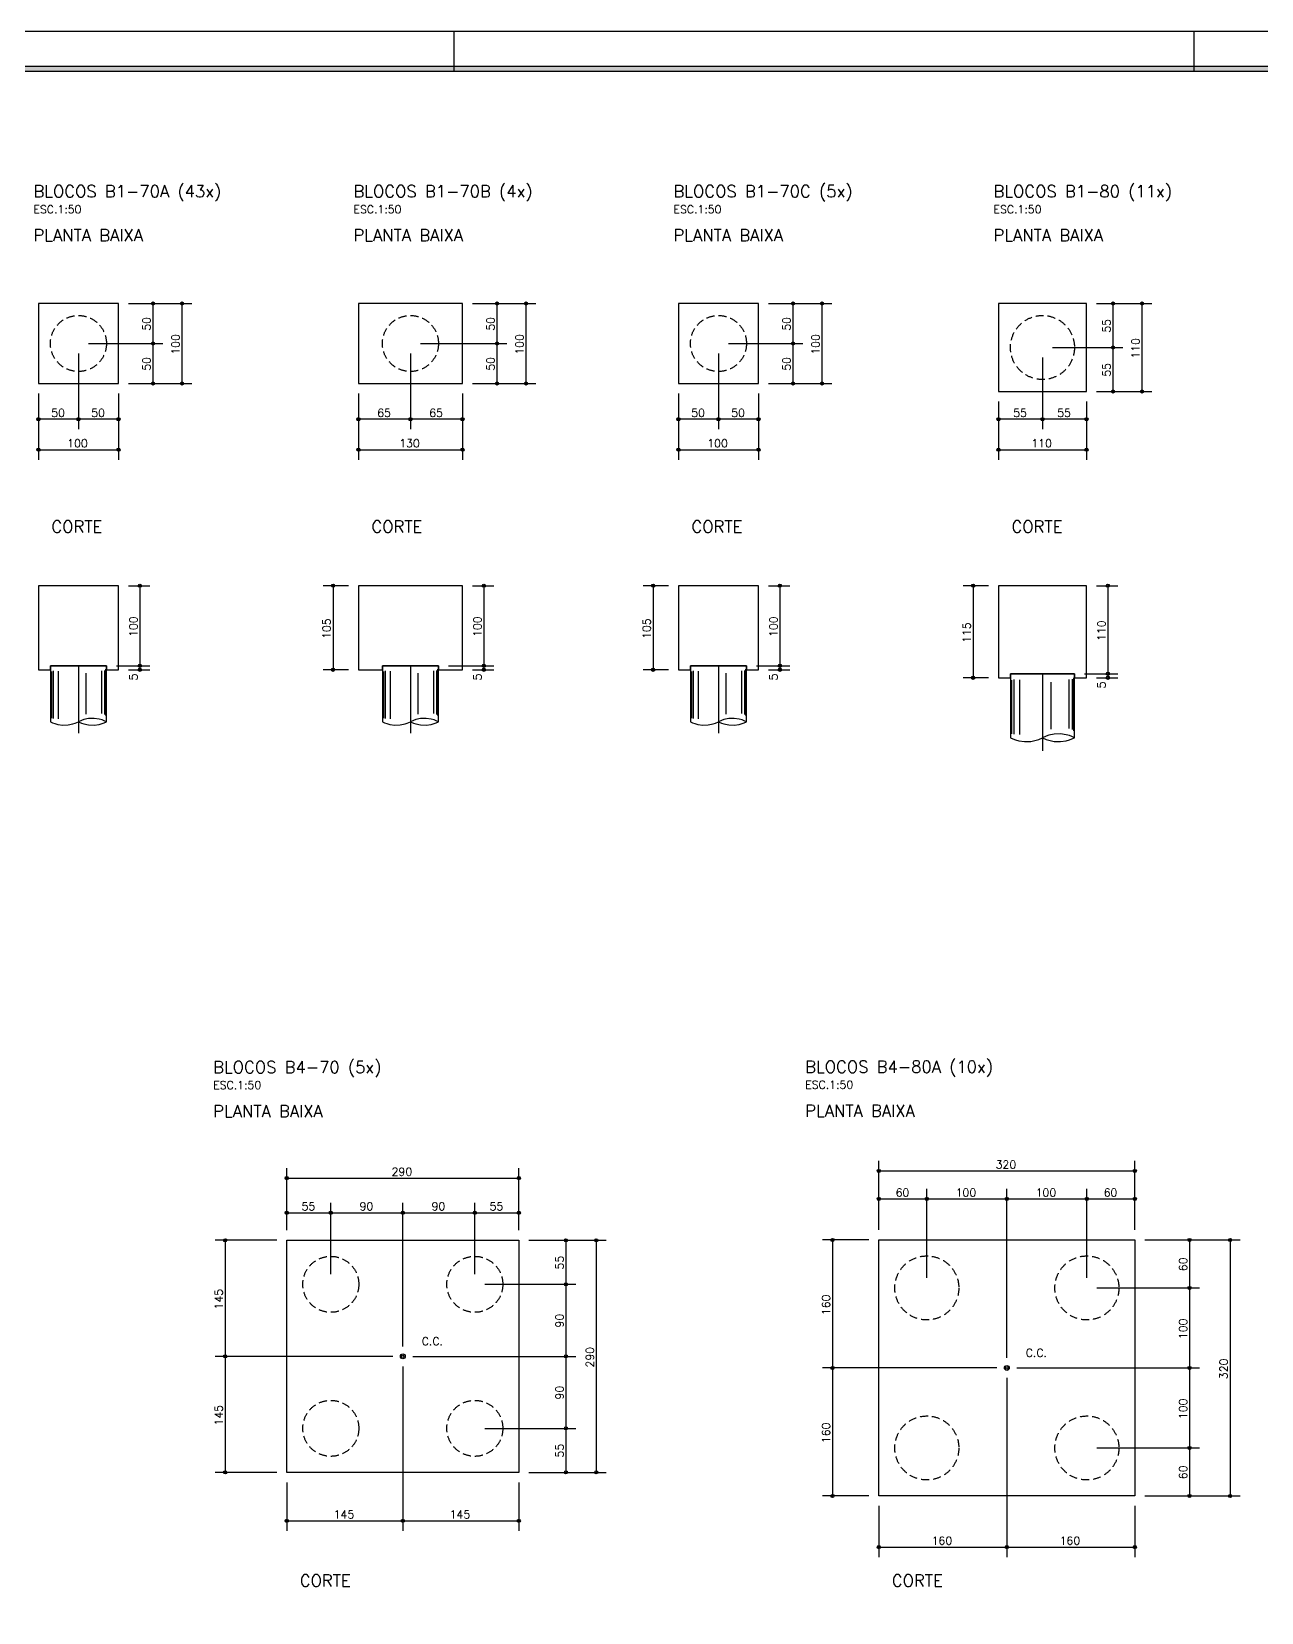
# Model space of a CAD drawing. Extents: x 187 to 6132, y -1204 to 3001.
# Drawn here: x 1904 to 3441, y 1025 to 3001 of the extents above; entities that cross this region are included whole.
import ezdxf

# ---------------------------------------------------------------- set-up
doc = ezdxf.new("R2010")
doc.units = 0
doc.header["$LTSCALE"] = 50
doc.header["$MEASUREMENT"] = 0
doc.linetypes.add('ESTILO_TQS_0002', pattern=[0.3, 0.2, -0.1])
doc.layers.get('0').update_dxf_attribs({"color": 245, "linetype": 'CONTINUOUS'})
for name, color, linetype in [('01', 7, 'CONTINUOUS'), ('16', 5, 'CONTINUOUS'), ('210', 7, 'ESTILO_TQS_0002'), ('221', 102, 'CONTINUOUS'), ('251', 5, 'CONTINUOUS'), ('30', 4, 'CONTINUOUS')]:
    doc.layers.add(name, color=color, linetype=linetype)
doc.styles.get("Standard").update_dxf_attribs({"font": 'ROMANS.SHX'})

# ---------------------------------------------------------------- blocks, each defined once
blk = doc.blocks.new('ESTACR', base_point=(2.576772, 7.896558))
for p, q in [((3.076772, 7.896558), (2.076772, 7.896558)), ((2.076772, 7.896558), (2.076772, 6.896558)), ((2.100326, 6.958165), (2.100326, 7.796521)), ((2.133797, 6.953296), (2.133797, 7.804268)), ((2.22082, 6.948428), (2.220821, 7.801686)), ((2.576772, 7.896558), (2.576772, 6.692342)), ((2.712841, 7.031191), (2.71284, 7.765527)), ((2.992438, 7.040928), (2.992438, 7.804268)), ((3.0463, 7.026323), (3.0463, 7.809434)), ((3.066201, 7.006848), (3.066201, 7.832679)), ((3.076772, 6.896558), (3.076772, 7.896558))]:
    blk.add_line(p, q)
for points in [[(3.076772, 6.896557), (3.037659, 6.914902), (2.999419, 6.929344), (2.946108, 6.944243), (2.857134, 6.956665), (2.759257, 6.953301), (2.673818, 6.935533), (2.632358, 6.921528), (2.576772, 6.896557)], [(2.076772, 6.896558), (2.115884, 6.878214), (2.154125, 6.863771), (2.207436, 6.848873), (2.296409, 6.83645), (2.394287, 6.839813), (2.479725, 6.857582), (2.521185, 6.871588), (2.576771, 6.896558)], [(2.576772, 6.896559), (2.632358, 6.871588), (2.673818, 6.857583), (2.759257, 6.839814), (2.857134, 6.836451), (2.946108, 6.848873), (2.999419, 6.863772), (3.037659, 6.878214), (3.076772, 6.896559)]]:
    blk.add_lwpolyline(points)

msp = doc.modelspace()

# ---------------------------------------------------------------- linework, layer by layer
for p, q in [((2431.530458, 3000.709975), (2431.530458, 2950.709975)), ((3356.530458, 3000.709975), (3356.530458, 2950.709975))]:
    msp.add_line(p, q)
for points in [[(186.530458, -1204.290025), (6131.530458, -1204.290025), (6131.530458, 3000.709975), (186.530458, 3000.709975), (186.530458, -1204.290025)], [(6081.530458, -1154.290025), (6081.530458, -1161.290025), (304.530458, -1161.290025), (304.530458, 2957.709975), (6081.530458, 2957.709975), (6081.530458, 2950.709975), (311.530458, 2950.709975), (311.530458, -1154.290025), (6081.530458, -1154.290025)], [(311.530458, -1154.290025), (6081.530458, -1154.290025), (6081.530458, 2950.709975), (311.530458, 2950.709975), (311.530458, -1154.290025)]]:
    msp.add_lwpolyline(points)
for points in [[(311.530458, 2950.709975), (304.530458, 2957.709975), (6081.530458, 2957.709975)], [(311.530458, 2950.709975), (6081.530458, 2957.709975), (6081.530458, 2950.709975)]]:
    msp.add_solid(points)
at = {"layer": '01'}
for points in [[(1912.169301, 2203.160308), (1927.169301, 2203.160308), (1927.169301, 2208.160308), (1997.169301, 2208.160308), (1997.169301, 2203.160308), (2012.169301, 2203.160308), (2012.169301, 2308.160308), (1912.169301, 2308.160308), (1912.169301, 2203.160308)], [(2312.169301, 2203.160308), (2342.169301, 2203.160308), (2342.169301, 2208.160308), (2412.169301, 2208.160308), (2412.169301, 2203.160308), (2442.169301, 2203.160308), (2442.169301, 2308.160308), (2312.169301, 2308.160308), (2312.169301, 2203.160308)], [(2712.169301, 2203.160308), (2727.169301, 2203.160308), (2727.169301, 2208.160308), (2797.169301, 2208.160308), (2797.169301, 2203.160308), (2812.169301, 2203.160308), (2812.169301, 2308.160308), (2712.169301, 2308.160308), (2712.169301, 2203.160308)], [(3112.169301, 2193.160308), (3127.169301, 2193.160308), (3127.169301, 2198.160308), (3207.169301, 2198.160308), (3207.169301, 2193.160308), (3222.169301, 2193.160308), (3222.169301, 2308.160308), (3112.169301, 2308.160308), (3112.169301, 2193.160308)]]:
    msp.add_lwpolyline(points, dxfattribs=at)
for centre, radius in [((2367.622562, 1345.039053), 3), ((2367.622562, 1345.039053), 1.5), ((3122.622562, 1330.50336), 3), ((3122.622562, 1330.50336), 1.5)]:
    msp.add_circle(centre, radius, dxfattribs=at)
at = {"layer": '210', "color": 7}
for centre, radius in [((1962.169301, 2610.906227), 35), ((2377.169301, 2610.906227), 35), ((2762.169301, 2610.906227), 35), ((3167.169301, 2605.906227), 40)]:
    msp.add_circle(centre, radius, dxfattribs=at)
at = {"layer": '210'}
for centre, radius in [((3167.169301, 2605.906227), 40), ((2277.622562, 1435.039053), 35), ((2457.622562, 1435.039053), 35), ((3022.622562, 1430.50336), 40), ((3222.622562, 1430.50336), 40), ((2277.622562, 1255.039053), 35), ((2457.622562, 1255.039053), 35), ((3022.622562, 1230.50336), 40), ((3222.622562, 1230.50336), 40)]:
    msp.add_circle(centre, radius, dxfattribs=at)
at = {"layer": '221', "color": 11, "linetype": 'Continuous'}
for p, q in [((2024.669301, 2660.906227), (2067.821343, 2660.906227)), ((2024.669301, 2660.906227), (2104.068568, 2660.906227)), ((2055.321343, 2660.906227), (2055.321343, 2610.906227)), ((2091.568568, 2660.906227), (2091.568568, 2560.906227)), ((2454.669301, 2660.906227), (2534.068568, 2660.906227)), ((2454.669301, 2660.906227), (2497.821343, 2660.906227)), ((2485.321343, 2660.906227), (2485.321343, 2610.906227)), ((2521.568568, 2660.906227), (2521.568568, 2560.906227)), ((2824.669301, 2660.906227), (2867.821343, 2660.906227)), ((2824.669301, 2660.906227), (2904.068568, 2660.906227)), ((2855.321343, 2660.906227), (2855.321343, 2610.906227)), ((2891.568568, 2660.906227), (2891.568568, 2560.906227)), ((3234.669301, 2660.906227), (3267.821343, 2660.906227)), ((3234.669301, 2660.906227), (3304.068568, 2660.906227)), ((3255.321343, 2660.906227), (3255.321343, 2605.906227)), ((3291.568568, 2660.906227), (3291.568568, 2550.906227)), ((1974.669301, 2610.906227), (2067.821343, 2610.906227)), ((1974.669301, 2610.906227), (2067.821343, 2610.906227)), ((2055.321343, 2610.906227), (2055.321343, 2560.906227)), ((2389.669301, 2610.906227), (2497.821343, 2610.906227)), ((2389.669301, 2610.906227), (2497.821343, 2610.906227)), ((2485.321343, 2610.906227), (2485.321343, 2560.906227)), ((2774.669301, 2610.906227), (2867.821343, 2610.906227)), ((2774.669301, 2610.906227), (2867.821343, 2610.906227)), ((2855.321343, 2610.906227), (2855.321343, 2560.906227)), ((1962.169301, 2598.406227), (1962.169301, 2503.719432)), ((1962.169301, 2598.406227), (1962.169301, 2503.719432)), ((2377.169301, 2598.406227), (2377.169301, 2503.719432)), ((2377.169301, 2598.406227), (2377.169301, 2503.719432)), ((2762.169301, 2598.406227), (2762.169301, 2503.719432)), ((2762.169301, 2598.406227), (2762.169301, 2503.719432)), ((3167.169301, 2593.406227), (3167.169301, 2503.719432)), ((3167.169301, 2593.406227), (3167.169301, 2503.719432)), ((3179.669301, 2605.906227), (3267.821343, 2605.906227)), ((3179.669301, 2605.906227), (3267.821343, 2605.906227)), ((3255.321343, 2605.906227), (3255.321343, 2550.906227)), ((2024.669301, 2560.906227), (2067.821343, 2560.906227)), ((2024.669301, 2560.906227), (2104.068568, 2560.906227)), ((2454.669301, 2560.906227), (2534.068568, 2560.906227)), ((2454.669301, 2560.906227), (2497.821343, 2560.906227)), ((2824.669301, 2560.906227), (2867.821343, 2560.906227)), ((2824.669301, 2560.906227), (2904.068568, 2560.906227)), ((3234.669301, 2550.906227), (3267.821343, 2550.906227)), ((3234.669301, 2550.906227), (3304.068568, 2550.906227)), ((1912.169301, 2548.406227), (1912.169301, 2503.719432)), ((1912.169301, 2548.406227), (1912.169301, 2465.64154)), ((2012.169301, 2548.406227), (2012.169301, 2503.719432)), ((2012.169301, 2548.406227), (2012.169301, 2465.64154)), ((2312.169301, 2548.406227), (2312.169301, 2465.64154)), ((2312.169301, 2548.406227), (2312.169301, 2503.719432)), ((2442.169301, 2548.406227), (2442.169301, 2465.64154)), ((2442.169301, 2548.406227), (2442.169301, 2503.719432)), ((2712.169301, 2548.406227), (2712.169301, 2503.719432)), ((2712.169301, 2548.406227), (2712.169301, 2465.64154)), ((2812.169301, 2548.406227), (2812.169301, 2503.719432)), ((2812.169301, 2548.406227), (2812.169301, 2465.64154)), ((3112.169301, 2538.406227), (3112.169301, 2465.64154)), ((3112.169301, 2538.406227), (3112.169301, 2503.719432)), ((3222.169301, 2538.406227), (3222.169301, 2503.719432)), ((3222.169301, 2538.406227), (3222.169301, 2465.64154)), ((1962.169301, 2516.219432), (1912.169301, 2516.219432)), ((2012.169301, 2516.219432), (1962.169301, 2516.219432)), ((2377.169301, 2516.219432), (2312.169301, 2516.219432)), ((2442.169301, 2516.219432), (2377.169301, 2516.219432)), ((2762.169301, 2516.219432), (2712.169301, 2516.219432)), ((2812.169301, 2516.219432), (2762.169301, 2516.219432)), ((3167.169301, 2516.219432), (3112.169301, 2516.219432)), ((3222.169301, 2516.219432), (3167.169301, 2516.219432)), ((1912.169301, 2478.14154), (2012.169301, 2478.14154)), ((2312.169301, 2478.14154), (2442.169301, 2478.14154)), ((2712.169301, 2478.14154), (2812.169301, 2478.14154)), ((3112.169301, 2478.14154), (3222.169301, 2478.14154)), ((2024.669301, 2308.160308), (2051.45229, 2308.160308)), ((2038.95229, 2308.160308), (2038.95229, 2208.160308)), ((2299.669301, 2308.160308), (2267.95767, 2308.160308)), ((2280.45767, 2308.160308), (2280.45767, 2203.160308)), ((2454.669301, 2308.160308), (2481.45229, 2308.160308)), ((2468.95229, 2308.160308), (2468.95229, 2208.160308)), ((2699.669301, 2308.160308), (2667.95767, 2308.160308)), ((2680.45767, 2308.160308), (2680.45767, 2203.160308)), ((2824.669301, 2308.160308), (2851.45229, 2308.160308)), ((2838.95229, 2308.160308), (2838.95229, 2208.160308)), ((3099.669301, 2308.160308), (3067.95767, 2308.160308)), ((3080.45767, 2308.160308), (3080.45767, 2193.160308)), ((3234.669301, 2308.160308), (3261.45229, 2308.160308)), ((3248.95229, 2308.160308), (3248.95229, 2198.160308)), ((2009.669301, 2208.160308), (2051.45229, 2208.160308)), ((2009.669301, 2208.160308), (2051.45229, 2208.160308)), ((2024.669301, 2203.160308), (2051.45229, 2203.160308)), ((2038.95229, 2208.160308), (2038.95229, 2203.160308)), ((2299.669301, 2203.160308), (2267.95767, 2203.160308)), ((2424.669301, 2208.160308), (2481.45229, 2208.160308)), ((2424.669301, 2208.160308), (2481.45229, 2208.160308)), ((2454.669301, 2203.160308), (2481.45229, 2203.160308)), ((2468.95229, 2208.160308), (2468.95229, 2203.160308)), ((2699.669301, 2203.160308), (2667.95767, 2203.160308)), ((2809.669301, 2208.160308), (2851.45229, 2208.160308)), ((2809.669301, 2208.160308), (2851.45229, 2208.160308)), ((2824.669301, 2203.160308), (2851.45229, 2203.160308)), ((2838.95229, 2208.160308), (2838.95229, 2203.160308)), ((3099.669301, 2193.160308), (3067.95767, 2193.160308)), ((3219.669301, 2198.160308), (3261.45229, 2198.160308)), ((3219.669301, 2198.160308), (3261.45229, 2198.160308)), ((3234.669301, 2193.160308), (3261.45229, 2193.160308)), ((3248.95229, 2198.160308), (3248.95229, 2193.160308)), ((2962.622562, 1503.00336), (2962.622562, 1589.186879)), ((3282.622562, 1503.00336), (3282.622562, 1589.186879)), ((2222.622562, 1502.539053), (2222.622562, 1580.270171)), ((2222.622562, 1567.770171), (2512.622562, 1567.770171)), ((2512.622562, 1502.539053), (2512.622562, 1580.270171)), ((2962.622562, 1576.686879), (3282.622562, 1576.686879)), ((2962.622562, 1503.00336), (2962.622562, 1554.270828)), ((2962.622562, 1541.770828), (3022.622562, 1541.770828)), ((3022.622562, 1443.00336), (3022.622562, 1554.270828)), ((3022.622562, 1443.00336), (3022.622562, 1554.270828)), ((3022.622562, 1541.770828), (3122.622562, 1541.770828)), ((3122.622562, 1343.00336), (3122.622562, 1554.270828)), ((3122.622562, 1343.00336), (3122.622562, 1554.270828)), ((3122.622562, 1541.770828), (3222.622562, 1541.770828)), ((3222.622562, 1443.00336), (3222.622562, 1554.270828)), ((3222.622562, 1443.00336), (3222.622562, 1554.270828)), ((3222.622562, 1541.770828), (3282.622562, 1541.770828)), ((3282.622562, 1503.00336), (3282.622562, 1554.270828)), ((2222.622562, 1502.539053), (2222.622562, 1536.960799)), ((2222.622562, 1524.460799), (2277.622562, 1524.460799)), ((2277.622562, 1447.539053), (2277.622562, 1536.960799)), ((2277.622562, 1447.539053), (2277.622562, 1536.960799)), ((2277.622562, 1524.460799), (2367.622562, 1524.460799)), ((2367.622562, 1357.539053), (2367.622562, 1536.960799)), ((2367.622562, 1357.539053), (2367.622562, 1536.960799)), ((2367.622562, 1524.460799), (2457.622562, 1524.460799)), ((2457.622562, 1447.539053), (2457.622562, 1536.960799)), ((2457.622562, 1447.539053), (2457.622562, 1536.960799)), ((2457.622562, 1524.460799), (2512.622562, 1524.460799)), ((2512.622562, 1502.539053), (2512.622562, 1536.960799)), ((2210.122562, 1490.039053), (2132.985145, 1490.039053)), ((2145.485145, 1490.039053), (2145.485145, 1345.039053)), ((2525.122562, 1490.039053), (2584.038778, 1490.039053)), ((2525.122562, 1490.039053), (2622.006457, 1490.039053)), ((2571.538778, 1490.039053), (2571.538778, 1435.039053)), ((2609.506457, 1490.039053), (2609.506457, 1200.039053)), ((2950.122562, 1490.50336), (2892.114609, 1490.50336)), ((2904.614609, 1490.50336), (2904.614609, 1330.50336)), ((3295.122562, 1490.50336), (3363.484539, 1490.50336)), ((3295.122562, 1490.50336), (3414.137104, 1490.50336)), ((3350.984539, 1490.50336), (3350.984539, 1430.50336)), ((3401.637104, 1490.50336), (3401.637104, 1170.50336)), ((2470.122562, 1435.039053), (2584.038778, 1435.039053)), ((2470.122562, 1435.039053), (2584.038778, 1435.039053)), ((2571.538778, 1435.039053), (2571.538778, 1345.039053)), ((3235.122562, 1430.50336), (3363.484539, 1430.50336)), ((3235.122562, 1430.50336), (3363.484539, 1430.50336)), ((3350.984539, 1430.50336), (3350.984539, 1330.50336)), ((2355.122562, 1345.039053), (2132.985145, 1345.039053)), ((2355.122562, 1345.039053), (2132.985145, 1345.039053)), ((2145.485145, 1345.039053), (2145.485145, 1200.039053)), ((2380.122562, 1345.039053), (2584.038778, 1345.039053)), ((2380.122562, 1345.039053), (2584.038778, 1345.039053)), ((2571.538778, 1345.039053), (2571.538778, 1255.039053)), ((2367.622562, 1332.539053), (2367.622562, 1126.956585)), ((2367.622562, 1332.539053), (2367.622562, 1126.956585)), ((3110.122562, 1330.50336), (2892.114609, 1330.50336)), ((3110.122562, 1330.50336), (2892.114609, 1330.50336)), ((2904.614609, 1330.50336), (2904.614609, 1170.50336)), ((3135.122562, 1330.50336), (3363.484539, 1330.50336)), ((3135.122562, 1330.50336), (3363.484539, 1330.50336)), ((3350.984539, 1330.50336), (3350.984539, 1230.50336)), ((3122.622562, 1318.00336), (3122.622562, 1094.151315)), ((3122.622562, 1318.00336), (3122.622562, 1094.151315)), ((2470.122562, 1255.039053), (2584.038778, 1255.039053)), ((2470.122562, 1255.039053), (2584.038778, 1255.039053)), ((2571.538778, 1255.039053), (2571.538778, 1200.039053)), ((3235.122562, 1230.50336), (3363.484539, 1230.50336)), ((3235.122562, 1230.50336), (3363.484539, 1230.50336)), ((3350.984539, 1230.50336), (3350.984539, 1170.50336)), ((2210.122562, 1200.039053), (2132.985145, 1200.039053)), ((2222.622562, 1187.539053), (2222.622562, 1126.956585)), ((2512.622562, 1187.539053), (2512.622562, 1126.956585)), ((2525.122562, 1200.039053), (2584.038778, 1200.039053)), ((2525.122562, 1200.039053), (2622.006457, 1200.039053)), ((2950.122562, 1170.50336), (2892.114609, 1170.50336)), ((3295.122562, 1170.50336), (3363.484539, 1170.50336)), ((3295.122562, 1170.50336), (3414.137104, 1170.50336)), ((2962.622562, 1158.00336), (2962.622562, 1094.151315)), ((3282.622562, 1158.00336), (3282.622562, 1094.151315)), ((2222.622562, 1139.456585), (2367.622562, 1139.456585)), ((2367.622562, 1139.456585), (2512.622562, 1139.456585)), ((2962.622562, 1106.651315), (3122.622562, 1106.651315)), ((3122.622562, 1106.651315), (3282.622562, 1106.651315))]:
    msp.add_line(p, q, dxfattribs=at)
for centre, radius in [((2055.321343, 2660.906227), 2), ((2055.321343, 2660.906227), 1), ((2091.568568, 2660.906227), 2), ((2091.568568, 2660.906227), 1), ((2485.321343, 2660.906227), 2), ((2485.321343, 2660.906227), 1), ((2521.568568, 2660.906227), 2), ((2521.568568, 2660.906227), 1), ((2855.321343, 2660.906227), 2), ((2855.321343, 2660.906227), 1), ((2891.568568, 2660.906227), 2), ((2891.568568, 2660.906227), 1), ((3255.321343, 2660.906227), 2), ((3255.321343, 2660.906227), 1), ((3291.568568, 2660.906227), 2), ((3291.568568, 2660.906227), 1), ((2055.321343, 2610.906227), 2), ((2055.321343, 2610.906227), 2), ((2055.321343, 2610.906227), 1), ((2055.321343, 2610.906227), 1), ((2485.321343, 2610.906227), 2), ((2485.321343, 2610.906227), 2), ((2485.321343, 2610.906227), 1), ((2485.321343, 2610.906227), 1), ((2855.321343, 2610.906227), 2), ((2855.321343, 2610.906227), 2), ((2855.321343, 2610.906227), 1), ((2855.321343, 2610.906227), 1), ((3255.321343, 2605.906227), 2), ((3255.321343, 2605.906227), 2), ((3255.321343, 2605.906227), 1), ((3255.321343, 2605.906227), 1), ((2055.321343, 2560.906227), 2), ((2055.321343, 2560.906227), 1), ((2091.568568, 2560.906227), 2), ((2091.568568, 2560.906227), 1), ((2485.321343, 2560.906227), 2), ((2485.321343, 2560.906227), 1), ((2521.568568, 2560.906227), 2), ((2521.568568, 2560.906227), 1), ((2855.321343, 2560.906227), 2), ((2855.321343, 2560.906227), 1), ((2891.568568, 2560.906227), 2), ((2891.568568, 2560.906227), 1), ((3255.321343, 2550.906227), 2), ((3255.321343, 2550.906227), 1), ((3291.568568, 2550.906227), 2), ((3291.568568, 2550.906227), 1), ((1912.169301, 2516.219432), 2), ((1912.169301, 2516.219432), 1), ((1962.169301, 2516.219432), 2), ((1962.169301, 2516.219432), 2), ((1962.169301, 2516.219432), 1), ((1962.169301, 2516.219432), 1), ((2012.169301, 2516.219432), 2), ((2012.169301, 2516.219432), 1), ((2312.169301, 2516.219432), 2), ((2312.169301, 2516.219432), 1), ((2377.169301, 2516.219432), 2), ((2377.169301, 2516.219432), 2), ((2377.169301, 2516.219432), 1), ((2377.169301, 2516.219432), 1), ((2442.169301, 2516.219432), 2), ((2442.169301, 2516.219432), 1), ((2712.169301, 2516.219432), 2), ((2712.169301, 2516.219432), 1), ((2762.169301, 2516.219432), 2), ((2762.169301, 2516.219432), 2), ((2762.169301, 2516.219432), 1), ((2762.169301, 2516.219432), 1), ((2812.169301, 2516.219432), 2), ((2812.169301, 2516.219432), 1), ((3112.169301, 2516.219432), 2), ((3112.169301, 2516.219432), 1), ((3167.169301, 2516.219432), 2), ((3167.169301, 2516.219432), 2), ((3167.169301, 2516.219432), 1), ((3167.169301, 2516.219432), 1), ((3222.169301, 2516.219432), 2), ((3222.169301, 2516.219432), 1), ((1912.169301, 2478.14154), 2), ((1912.169301, 2478.14154), 1), ((2012.169301, 2478.14154), 2), ((2012.169301, 2478.14154), 1), ((2312.169301, 2478.14154), 2), ((2312.169301, 2478.14154), 1), ((2442.169301, 2478.14154), 2), ((2442.169301, 2478.14154), 1), ((2712.169301, 2478.14154), 2), ((2712.169301, 2478.14154), 1), ((2812.169301, 2478.14154), 2), ((2812.169301, 2478.14154), 1), ((3112.169301, 2478.14154), 2), ((3112.169301, 2478.14154), 1), ((3222.169301, 2478.14154), 2), ((3222.169301, 2478.14154), 1), ((2038.95229, 2308.160308), 2), ((2038.95229, 2308.160308), 1), ((2280.45767, 2308.160308), 2), ((2280.45767, 2308.160308), 1), ((2468.95229, 2308.160308), 2), ((2468.95229, 2308.160308), 1), ((2680.45767, 2308.160308), 2), ((2680.45767, 2308.160308), 1), ((2838.95229, 2308.160308), 2), ((2838.95229, 2308.160308), 1), ((3080.45767, 2308.160308), 2), ((3080.45767, 2308.160308), 1), ((3248.95229, 2308.160308), 2), ((3248.95229, 2308.160308), 1), ((2038.95229, 2208.160308), 2), ((2038.95229, 2208.160308), 2), ((2038.95229, 2203.160308), 2), ((2038.95229, 2208.160308), 1), ((2038.95229, 2208.160308), 1), ((2038.95229, 2203.160308), 1), ((2280.45767, 2203.160308), 2), ((2280.45767, 2203.160308), 1), ((2468.95229, 2208.160308), 2), ((2468.95229, 2208.160308), 2), ((2468.95229, 2203.160308), 2), ((2468.95229, 2208.160308), 1), ((2468.95229, 2208.160308), 1), ((2468.95229, 2203.160308), 1), ((2680.45767, 2203.160308), 2), ((2680.45767, 2203.160308), 1), ((2838.95229, 2208.160308), 2), ((2838.95229, 2208.160308), 2), ((2838.95229, 2203.160308), 2), ((2838.95229, 2208.160308), 1), ((2838.95229, 2208.160308), 1), ((2838.95229, 2203.160308), 1), ((3080.45767, 2193.160308), 2), ((3080.45767, 2193.160308), 1), ((3248.95229, 2198.160308), 2), ((3248.95229, 2198.160308), 2), ((3248.95229, 2193.160308), 2), ((3248.95229, 2198.160308), 1), ((3248.95229, 2198.160308), 1), ((3248.95229, 2193.160308), 1), ((2222.622562, 1567.770171), 2), ((2222.622562, 1567.770171), 1), ((2512.622562, 1567.770171), 2), ((2512.622562, 1567.770171), 1), ((2962.622562, 1576.686879), 2), ((2962.622562, 1576.686879), 1), ((3282.622562, 1576.686879), 2), ((3282.622562, 1576.686879), 1), ((2962.622562, 1541.770828), 2), ((2962.622562, 1541.770828), 1), ((3022.622562, 1541.770828), 2), ((3022.622562, 1541.770828), 2), ((3022.622562, 1541.770828), 1), ((3022.622562, 1541.770828), 1), ((3122.622562, 1541.770828), 2), ((3122.622562, 1541.770828), 2), ((3122.622562, 1541.770828), 1), ((3122.622562, 1541.770828), 1), ((3222.622562, 1541.770828), 2), ((3222.622562, 1541.770828), 2), ((3222.622562, 1541.770828), 1), ((3222.622562, 1541.770828), 1), ((3282.622562, 1541.770828), 2), ((3282.622562, 1541.770828), 1), ((2222.622562, 1524.460799), 2), ((2222.622562, 1524.460799), 1), ((2277.622562, 1524.460799), 2), ((2277.622562, 1524.460799), 2), ((2277.622562, 1524.460799), 1), ((2277.622562, 1524.460799), 1), ((2367.622562, 1524.460799), 2), ((2367.622562, 1524.460799), 2), ((2367.622562, 1524.460799), 1), ((2367.622562, 1524.460799), 1), ((2457.622562, 1524.460799), 2), ((2457.622562, 1524.460799), 2), ((2457.622562, 1524.460799), 1), ((2457.622562, 1524.460799), 1), ((2512.622562, 1524.460799), 2), ((2512.622562, 1524.460799), 1), ((2145.485145, 1490.039053), 2), ((2145.485145, 1490.039053), 1), ((2571.538778, 1490.039053), 2), ((2571.538778, 1490.039053), 1), ((2609.506457, 1490.039053), 2), ((2609.506457, 1490.039053), 1), ((2904.614609, 1490.50336), 2), ((2904.614609, 1490.50336), 1), ((3350.984539, 1490.50336), 2), ((3350.984539, 1490.50336), 1), ((3401.637104, 1490.50336), 2), ((3401.637104, 1490.50336), 1), ((2571.538778, 1435.039053), 2), ((2571.538778, 1435.039053), 2), ((2571.538778, 1435.039053), 1), ((2571.538778, 1435.039053), 1), ((3350.984539, 1430.50336), 2), ((3350.984539, 1430.50336), 2), ((3350.984539, 1430.50336), 1), ((3350.984539, 1430.50336), 1), ((2145.485145, 1345.039053), 2), ((2145.485145, 1345.039053), 2), ((2145.485145, 1345.039053), 1), ((2145.485145, 1345.039053), 1), ((2571.538778, 1345.039053), 2), ((2571.538778, 1345.039053), 2), ((2571.538778, 1345.039053), 1), ((2571.538778, 1345.039053), 1), ((2904.614609, 1330.50336), 2), ((2904.614609, 1330.50336), 2), ((2904.614609, 1330.50336), 1), ((2904.614609, 1330.50336), 1), ((3350.984539, 1330.50336), 2), ((3350.984539, 1330.50336), 2), ((3350.984539, 1330.50336), 1), ((3350.984539, 1330.50336), 1), ((2571.538778, 1255.039053), 2), ((2571.538778, 1255.039053), 2), ((2571.538778, 1255.039053), 1), ((2571.538778, 1255.039053), 1), ((3350.984539, 1230.50336), 2), ((3350.984539, 1230.50336), 2), ((3350.984539, 1230.50336), 1), ((3350.984539, 1230.50336), 1), ((2145.485145, 1200.039053), 2), ((2145.485145, 1200.039053), 1), ((2571.538778, 1200.039053), 2), ((2571.538778, 1200.039053), 1), ((2609.506457, 1200.039053), 2), ((2609.506457, 1200.039053), 1), ((2904.614609, 1170.50336), 2), ((2904.614609, 1170.50336), 1), ((3350.984539, 1170.50336), 2), ((3350.984539, 1170.50336), 1), ((3401.637104, 1170.50336), 2), ((3401.637104, 1170.50336), 1), ((2222.622562, 1139.456585), 2), ((2222.622562, 1139.456585), 1), ((2367.622562, 1139.456585), 2), ((2367.622562, 1139.456585), 2), ((2367.622562, 1139.456585), 1), ((2367.622562, 1139.456585), 1), ((2512.622562, 1139.456585), 2), ((2512.622562, 1139.456585), 1), ((2962.622562, 1106.651315), 2), ((2962.622562, 1106.651315), 1), ((3122.622562, 1106.651315), 2), ((3122.622562, 1106.651315), 2), ((3122.622562, 1106.651315), 1), ((3122.622562, 1106.651315), 1), ((3282.622562, 1106.651315), 2), ((3282.622562, 1106.651315), 1)]:
    msp.add_circle(centre, radius, dxfattribs=at)
at = {"layer": '221'}
msp.add_circle((2367.622562, 1345.039053), 1.5, dxfattribs=at)
at = {"layer": '251'}
for points in [[(1912.169301, 2560.906227), (2012.169301, 2560.906227), (2012.169301, 2660.906227), (1912.169301, 2660.906227), (1912.169301, 2560.906227)], [(2312.169301, 2560.906227), (2442.169301, 2560.906227), (2442.169301, 2660.906227), (2312.169301, 2660.906227), (2312.169301, 2560.906227)], [(2712.169301, 2560.906227), (2812.169301, 2560.906227), (2812.169301, 2660.906227), (2712.169301, 2660.906227), (2712.169301, 2560.906227)], [(3112.169301, 2550.906227), (3222.169301, 2550.906227), (3222.169301, 2660.906227), (3112.169301, 2660.906227), (3112.169301, 2550.906227)], [(2512.622562, 1200.039053), (2222.622562, 1200.039053), (2222.622562, 1490.039053), (2512.622562, 1490.039053), (2512.622562, 1200.039053)], [(3282.622562, 1170.50336), (2962.622562, 1170.50336), (2962.622562, 1490.50336), (3282.622562, 1490.50336), (3282.622562, 1170.50336)]]:
    msp.add_lwpolyline(points, dxfattribs=at)
at = {"layer": '30'}
for points in [[(1912.169301, 2203.160308), (1927.169301, 2203.160308), (1927.169301, 2208.160308), (1997.169301, 2208.160308), (1997.169301, 2203.160308), (2012.169301, 2203.160308), (2012.169301, 2308.160308), (1912.169301, 2308.160308), (1912.169301, 2203.160308)], [(2312.169301, 2203.160308), (2342.169301, 2203.160308), (2342.169301, 2208.160308), (2412.169301, 2208.160308), (2412.169301, 2203.160308), (2442.169301, 2203.160308), (2442.169301, 2308.160308), (2312.169301, 2308.160308), (2312.169301, 2203.160308)], [(2712.169301, 2203.160308), (2727.169301, 2203.160308), (2727.169301, 2208.160308), (2797.169301, 2208.160308), (2797.169301, 2203.160308), (2812.169301, 2203.160308), (2812.169301, 2308.160308), (2712.169301, 2308.160308), (2712.169301, 2203.160308)], [(3112.169301, 2193.160308), (3127.169301, 2193.160308), (3127.169301, 2198.160308), (3207.169301, 2198.160308), (3207.169301, 2193.160308), (3222.169301, 2193.160308), (3222.169301, 2308.160308), (3112.169301, 2308.160308), (3112.169301, 2193.160308)]]:
    msp.add_lwpolyline(points, dxfattribs=at)

# ---------------------------------------------------------------- block references
at = {"layer": '210'}
for p, xscale, yscale in [((1962.169301, 2208.160308), 70, 70), ((2377.169301, 2208.160308), 70, 70), ((2762.169301, 2208.160308), 70, 70), ((3167.169301, 2198.160308), 80, 80)]:
    msp.add_blockref('ESTACR', p, dxfattribs=dict(at, xscale=xscale, yscale=yscale))

# ---------------------------------------------------------------- texts
for p in [(1905.948894, 2773.603351), (1905.948894, 2773.603351), (1905.948894, 2773.603351), (1905.948894, 2773.603351), (1905.948894, 2773.603351), (1905.948894, 2773.603351), (1905.948894, 2773.603351), (1905.948894, 2773.603351), (1905.948894, 2773.603351), (1905.948894, 2773.603351), (1905.948894, 2773.603351), (1905.948894, 2773.603351), (1905.948894, 2773.603351), (1905.948894, 2773.603351), (2305.948894, 2773.603351), (2305.948894, 2773.603351), (2305.948894, 2773.603351), (2305.948894, 2773.603351), (2305.948894, 2773.603351), (2305.948894, 2773.603351), (2305.948894, 2773.603351), (2305.948894, 2773.603351), (2305.948894, 2773.603351), (2305.948894, 2773.603351), (2305.948894, 2773.603351), (2305.948894, 2773.603351), (2305.948894, 2773.603351), (2305.948894, 2773.603351), (2705.948894, 2773.603351), (2705.948894, 2773.603351), (2705.948894, 2773.603351), (2705.948894, 2773.603351), (2705.948894, 2773.603351), (2705.948894, 2773.603351), (2705.948894, 2773.603351), (2705.948894, 2773.603351), (2705.948894, 2773.603351), (2705.948894, 2773.603351), (2705.948894, 2773.603351), (2705.948894, 2773.603351), (2705.948894, 2773.603351), (2705.948894, 2773.603351), (3105.948894, 2773.603351), (3105.948894, 2773.603351), (3105.948894, 2773.603351), (3105.948894, 2773.603351), (3105.948894, 2773.603351), (3105.948894, 2773.603351), (3105.948894, 2773.603351), (3105.948894, 2773.603351), (3105.948894, 2773.603351), (3105.948894, 2773.603351), (3105.948894, 2773.603351), (3105.948894, 2773.603351), (3105.948894, 2773.603351), (3105.948894, 2773.603351), (2130.627696, 1679.009071), (2130.627696, 1679.009071), (2130.627696, 1679.009071), (2130.627696, 1679.009071), (2130.627696, 1679.009071), (2130.627696, 1679.009071), (2130.627696, 1679.009071), (2130.627696, 1679.009071), (2130.627696, 1679.009071), (2130.627696, 1679.009071), (2130.627696, 1679.009071), (2130.627696, 1679.009071), (2130.627696, 1679.009071), (2130.627696, 1679.009071), (2870.627696, 1679.473378), (2870.627696, 1679.473378), (2870.627696, 1679.473378), (2870.627696, 1679.473378), (2870.627696, 1679.473378), (2870.627696, 1679.473378), (2870.627696, 1679.473378), (2870.627696, 1679.473378), (2870.627696, 1679.473378), (2870.627696, 1679.473378), (2870.627696, 1679.473378), (2870.627696, 1679.473378), (2870.627696, 1679.473378), (2870.627696, 1679.473378)]:
    msp.add_text('ESC.1:50', height=10).set_placement(p)
for p in [(1905.948894, 2773.603351), (1905.948894, 2773.603351), (1905.948894, 2773.603351), (1905.948894, 2773.603351), (1905.948894, 2773.603351), (1905.948894, 2773.603351), (1905.948894, 2773.603351), (1905.948894, 2773.603351), (1905.948894, 2773.603351), (2305.948894, 2773.603351), (2305.948894, 2773.603351), (2305.948894, 2773.603351), (2305.948894, 2773.603351), (2305.948894, 2773.603351), (2305.948894, 2773.603351), (2305.948894, 2773.603351), (2305.948894, 2773.603351), (2305.948894, 2773.603351), (2705.948894, 2773.603351), (2705.948894, 2773.603351), (2705.948894, 2773.603351), (2705.948894, 2773.603351), (2705.948894, 2773.603351), (2705.948894, 2773.603351), (2705.948894, 2773.603351), (2705.948894, 2773.603351), (2705.948894, 2773.603351), (3105.948894, 2773.603351), (3105.948894, 2773.603351), (3105.948894, 2773.603351), (3105.948894, 2773.603351), (3105.948894, 2773.603351), (3105.948894, 2773.603351), (3105.948894, 2773.603351), (3105.948894, 2773.603351), (3105.948894, 2773.603351), (2130.627696, 1679.009071), (2130.627696, 1679.009071), (2130.627696, 1679.009071), (2130.627696, 1679.009071), (2130.627696, 1679.009071), (2130.627696, 1679.009071), (2130.627696, 1679.009071), (2130.627696, 1679.009071), (2130.627696, 1679.009071), (2870.627696, 1679.473378), (2870.627696, 1679.473378), (2870.627696, 1679.473378), (2870.627696, 1679.473378), (2870.627696, 1679.473378), (2870.627696, 1679.473378), (2870.627696, 1679.473378), (2870.627696, 1679.473378), (2870.627696, 1679.473378)]:
    msp.add_text('ESC.1:50', height=10, rotation=360).set_placement(p)
at = {"layer": '01'}
for p in [(2391.253933, 1358.929936), (3146.253932, 1344.394243)]:
    msp.add_text('C.C.', height=10, dxfattribs=at).set_placement(p)
at = {"layer": '16'}
for s, p in [('BLOCOS B1-70A (43x)', (1905.948894, 2793.603351)), ('BLOCOS B1-70B (4x)', (2305.948894, 2793.603351)), ('BLOCOS B1-70C (5x)', (2705.948894, 2793.603351)), ('BLOCOS B1-80 (11x)', (3105.948894, 2793.603351)), ('PLANTA BAIXA', (1905.948894, 2738.603351)), ('PLANTA BAIXA', (2305.948894, 2738.603351)), ('PLANTA BAIXA', (2705.948894, 2738.603351)), ('PLANTA BAIXA', (3105.948894, 2738.603351)), ('CORTE', (1928.424032, 2374.540489)), ('CORTE', (2328.424032, 2374.540489)), ('CORTE', (2728.424032, 2374.540489)), ('CORTE', (3128.424032, 2374.540489)), ('BLOCOS B4-70 (5x)', (2130.627696, 1699.009071)), ('BLOCOS B4-80A (10x)', (2870.627696, 1699.473378)), ('PLANTA BAIXA', (2130.627696, 1644.009071)), ('PLANTA BAIXA', (2870.627696, 1644.473378)), ('CORTE', (2238.877345, 1057.216613)), ('CORTE', (2978.877293, 1057.216613))]:
    msp.add_text(s, height=15, dxfattribs=at).set_placement(p)
at = {"layer": '221', "color": 11, "linetype": 'Continuous'}
for s, p in [('50', (2052.321343, 2626.906227)), ('50', (2482.321343, 2626.906227)), ('50', (2852.321343, 2626.906227)), ('55', (3252.321343, 2624.406227)), ('100', (2088.568568, 2596.906227)), ('100', (2518.568568, 2596.906227)), ('100', (2888.568568, 2596.906227)), ('110', (3288.568568, 2591.906227)), ('50', (2052.321343, 2576.906227)), ('50', (2482.321343, 2576.906227)), ('50', (2852.321343, 2576.906227)), ('55', (3252.321343, 2569.406227)), ('100', (2035.95229, 2244.160308)), ('105', (2277.45767, 2241.660308)), ('100', (2465.95229, 2244.160308)), ('105', (2677.45767, 2241.660308)), ('100', (2835.95229, 2244.160308)), ('115', (3077.45767, 2236.660308)), ('110', (3245.95229, 2239.160308)), ('5', (2035.95229, 2189.826978)), ('5', (2465.95229, 2189.826978)), ('5', (2835.95229, 2189.826978)), ('5', (3245.95229, 2179.826978)), ('55', (2568.538778, 1453.539053)), ('60', (3347.984539, 1451.50336)), ('145', (2142.485145, 1403.539053)), ('160', (2901.614609, 1396.50336)), ('90', (2568.538778, 1381.039053)), ('100', (3347.984539, 1366.50336)), ('290', (2606.506457, 1331.039053)), ('320', (3398.637104, 1316.50336)), ('90', (2568.538778, 1291.039053)), ('100', (3347.984539, 1266.50336)), ('145', (2142.485145, 1258.539053)), ('160', (2901.614609, 1236.50336)), ('55', (2568.538778, 1218.539053)), ('60', (3347.984539, 1191.50336))]:
    msp.add_text(s, height=10, rotation=90, dxfattribs=at).set_placement(p)
for s, p in [('50', (1928.169301, 2519.219432)), ('50', (1978.169301, 2519.219432)), ('65', (2335.669301, 2519.219432)), ('65', (2400.669301, 2519.219432)), ('50', (2728.169301, 2519.219432)), ('50', (2778.169301, 2519.219432)), ('55', (3130.669301, 2519.219432)), ('55', (3185.669301, 2519.219432)), ('100', (1948.169301, 2481.14154)), ('130', (2363.169301, 2481.14154)), ('100', (2748.169301, 2481.14154)), ('110', (3153.169301, 2481.14154)), ('290', (2353.622562, 1570.770171)), ('320', (3108.622562, 1579.686879)), ('60', (2983.622562, 1544.770828)), ('100', (3058.622562, 1544.770828)), ('100', (3158.622562, 1544.770828)), ('60', (3243.622562, 1544.770828)), ('55', (2241.122562, 1527.460799)), ('90', (2313.622562, 1527.460799)), ('90', (2403.622562, 1527.460799)), ('55', (2476.122562, 1527.460799)), ('145', (2281.122562, 1142.456585)), ('145', (2426.122562, 1142.456585)), ('160', (3028.622562, 1109.651315)), ('160', (3188.622562, 1109.651315))]:
    msp.add_text(s, height=10, dxfattribs=at).set_placement(p)

doc.saveas('drawing.dxf')
